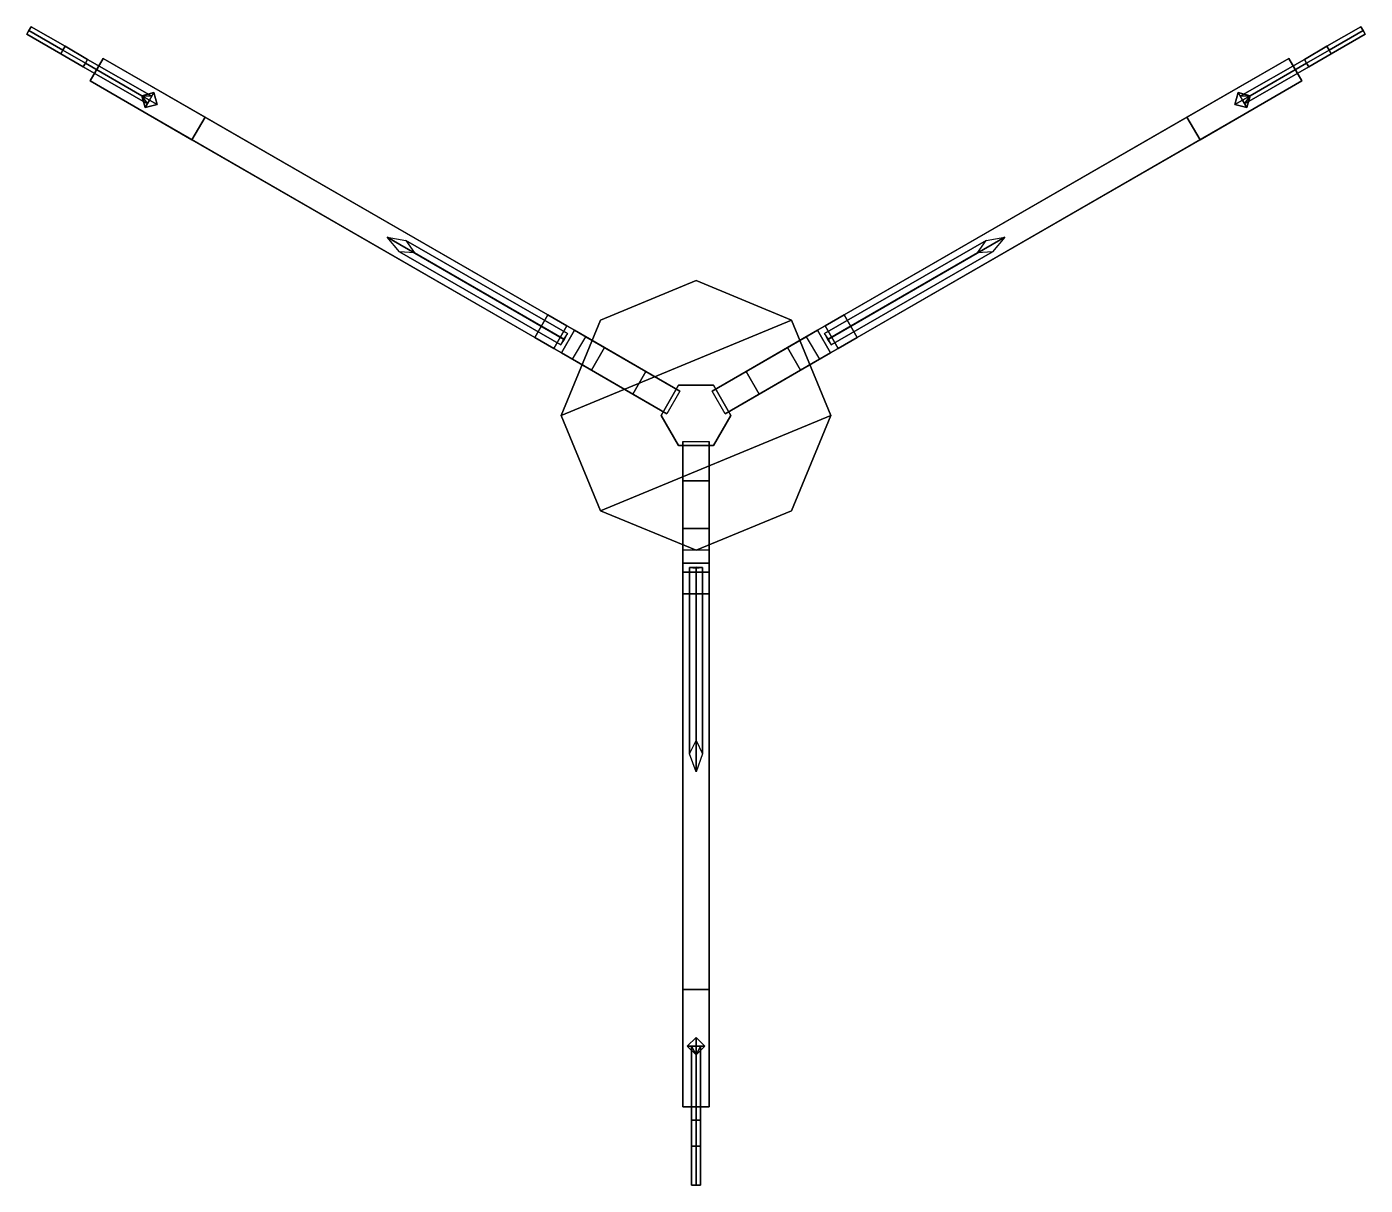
# Model space of a CAD drawing. Extents: x -1.54 to 1.54, y -1.77 to 0.89.
import ezdxf

# ---------------------------------------------------------------- set-up
doc = ezdxf.new("R2010")
doc.units = 0
doc.layers.get('0').update_dxf_attribs({"linetype": 'CONTINUOUS'})

msp = doc.modelspace()

# ---------------------------------------------------------------- linework, layer by layer
for points in [[(-1.5329, 0.885, -0.14), (-1.5279, 0.8937, -0.15), (-1.5329, 0.885, -0.16), (-1.5379, 0.8763, -0.15)], [(-1.4499, 0.8487, -0.15), (-1.4549, 0.84, -0.16), (-1.5329, 0.885, -0.16), (-1.5279, 0.8937, -0.15)], [(-1.4549, 0.84, -0.14), (-1.4499, 0.8487, -0.15), (-1.5279, 0.8937, -0.15), (-1.5329, 0.885, -0.14)], [(1.4549, 0.84, -0.16), (1.4499, 0.8487, -0.15), (1.5279, 0.8937, -0.15), (1.5329, 0.885, -0.16)], [(1.4499, 0.8487, -0.15), (1.4549, 0.84, -0.14), (1.5329, 0.885, -0.14), (1.5279, 0.8937, -0.15)], [(1.5329, 0.885, -0.14), (1.5379, 0.8763, -0.15), (1.5329, 0.885, -0.16), (1.5279, 0.8937, -0.15)], [(-1.4549, 0.84, -0.16), (-1.4599, 0.8313, -0.15), (-1.5379, 0.8763, -0.15), (-1.5329, 0.885, -0.16)], [(-1.4599, 0.8313, -0.15), (-1.4549, 0.84, -0.14), (-1.5329, 0.885, -0.14), (-1.5379, 0.8763, -0.15)], [(1.4599, 0.8313, -0.15), (1.4549, 0.84, -0.16), (1.5329, 0.885, -0.16), (1.5379, 0.8763, -0.15)], [(1.4549, 0.84, -0.14), (1.4599, 0.8313, -0.15), (1.5379, 0.8763, -0.15), (1.5329, 0.885, -0.14)], [(-1.403, 0.81, -0.21), (-1.408, 0.8013, -0.2), (-1.4599, 0.8313, -0.15), (-1.4549, 0.84, -0.16)], [(-1.408, 0.8013, -0.2), (-1.403, 0.81, -0.19), (-1.4549, 0.84, -0.14), (-1.4599, 0.8313, -0.15)], [(-1.398, 0.8187, -0.2), (-1.403, 0.81, -0.21), (-1.4549, 0.84, -0.16), (-1.4499, 0.8487, -0.15)], [(-1.403, 0.81, -0.19), (-1.398, 0.8187, -0.2), (-1.4499, 0.8487, -0.15), (-1.4549, 0.84, -0.14)], [(1.403, 0.81, -0.21), (1.398, 0.8187, -0.2), (1.4499, 0.8487, -0.15), (1.4549, 0.84, -0.16)], [(1.398, 0.8187, -0.2), (1.403, 0.81, -0.19), (1.4549, 0.84, -0.14), (1.4499, 0.8487, -0.15)], [(1.408, 0.8013, -0.2), (1.403, 0.81, -0.21), (1.4549, 0.84, -0.16), (1.4599, 0.8313, -0.15)], [(1.403, 0.81, -0.19), (1.408, 0.8013, -0.2), (1.4599, 0.8313, -0.15), (1.4549, 0.84, -0.14)], [(-1.2731, 0.735, -0.21), (-1.2607, 0.7163, -0.2), (-1.408, 0.8013, -0.2), (-1.403, 0.81, -0.21)], [(-1.2607, 0.7163, -0.2), (-1.2731, 0.735, -0.19), (-1.403, 0.81, -0.19), (-1.408, 0.8013, -0.2)], [(-1.2507, 0.7337, -0.2), (-1.2731, 0.735, -0.21), (-1.403, 0.81, -0.21), (-1.398, 0.8187, -0.2)], [(-1.2731, 0.735, -0.19), (-1.2507, 0.7337, -0.2), (-1.398, 0.8187, -0.2), (-1.403, 0.81, -0.19)], [(-0.3401, 0.231, 0.09), (-1.362, 0.821, -0.19), (-1.392, 0.769, -0.19), (-0.3701, 0.179, 0.09)], [(-1.362, 0.821, -0.19), (-1.1282, 0.686, -0.2), (-1.1582, 0.634, -0.2), (-1.392, 0.769, -0.19)], [(-0.3401, 0.231, -0.01), (-1.1282, 0.686, -0.2), (-1.362, 0.821, -0.19), (-0.3401, 0.231, 0.09)], [(1.362, 0.821, -0.19), (1.1282, 0.686, -0.2), (0.3401, 0.231, -0.01), (0.3401, 0.231, 0.09)], [(0.3701, 0.179, 0.09), (1.392, 0.769, -0.19), (1.362, 0.821, -0.19), (0.3401, 0.231, 0.09)], [(1.392, 0.769, -0.19), (1.1582, 0.634, -0.2), (1.1282, 0.686, -0.2), (1.362, 0.821, -0.19)], [(1.2731, 0.735, -0.21), (1.2507, 0.7337, -0.2), (1.398, 0.8187, -0.2), (1.403, 0.81, -0.21)], [(1.2507, 0.7337, -0.2), (1.2731, 0.735, -0.19), (1.403, 0.81, -0.19), (1.398, 0.8187, -0.2)], [(1.2607, 0.7163, -0.2), (1.2731, 0.735, -0.21), (1.403, 0.81, -0.21), (1.408, 0.8013, -0.2)], [(1.2731, 0.735, -0.19), (1.2607, 0.7163, -0.2), (1.408, 0.8013, -0.2), (1.403, 0.81, -0.19)], [(-1.392, 0.769, -0.19), (-1.1582, 0.634, -0.2), (-0.3701, 0.179, -0.01), (-0.3701, 0.179, 0.09)], [(0.3701, 0.179, -0.01), (1.1582, 0.634, -0.2), (1.392, 0.769, -0.19), (0.3701, 0.179, 0.09)], [(-1.2457, 0.7423, -0.4), (-1.2731, 0.735, -0.4), (-1.2731, 0.735, -0.12), (-1.2457, 0.7423, -0.12)], [(-1.2731, 0.735, -0.4), (-1.2457, 0.7423, -0.4), (-1.2557, 0.725, -0.55)], [(-1.2384, 0.715, -0.12), (-1.2457, 0.7423, -0.12), (-1.2731, 0.735, -0.12), (-1.2657, 0.7077, -0.12)], [(-1.2457, 0.7423, -0.4), (-1.2384, 0.715, -0.4), (-1.2557, 0.725, -0.55)], [(-1.2384, 0.715, -0.4), (-1.2457, 0.7423, -0.4), (-1.2457, 0.7423, -0.12), (-1.2384, 0.715, -0.12)], [(1.2457, 0.7423, -0.4), (1.2384, 0.715, -0.4), (1.2384, 0.715, -0.12), (1.2457, 0.7423, -0.12)], [(1.2384, 0.715, -0.4), (1.2457, 0.7423, -0.4), (1.2557, 0.725, -0.55)], [(1.2384, 0.715, -0.12), (1.2657, 0.7077, -0.12), (1.2731, 0.735, -0.12), (1.2457, 0.7423, -0.12)], [(1.2731, 0.735, -0.4), (1.2457, 0.7423, -0.4), (1.2457, 0.7423, -0.12), (1.2731, 0.735, -0.12)], [(1.2457, 0.7423, -0.4), (1.2731, 0.735, -0.4), (1.2557, 0.725, -0.55)], [(-1.2731, 0.735, -0.4), (-1.2657, 0.7077, -0.4), (-1.2657, 0.7077, -0.12), (-1.2731, 0.735, -0.12)], [(-1.2657, 0.7077, -0.4), (-1.2731, 0.735, -0.4), (-1.2557, 0.725, -0.55)], [(-1.2384, 0.715, -0.4), (-1.2657, 0.7077, -0.4), (-1.2557, 0.725, -0.55)], [(-1.2657, 0.7077, -0.4), (-1.2384, 0.715, -0.4), (-1.2384, 0.715, -0.12), (-1.2657, 0.7077, -0.12)], [(1.2657, 0.7077, -0.4), (1.2384, 0.715, -0.4), (1.2557, 0.725, -0.55)], [(1.2384, 0.715, -0.4), (1.2657, 0.7077, -0.4), (1.2657, 0.7077, -0.12), (1.2384, 0.715, -0.12)], [(1.2731, 0.735, -0.4), (1.2657, 0.7077, -0.4), (1.2557, 0.725, -0.55)], [(1.2657, 0.7077, -0.4), (1.2731, 0.735, -0.4), (1.2731, 0.735, -0.12), (1.2657, 0.7077, -0.12)], [(-0.3701, 0.179, -0.01), (-1.1582, 0.634, -0.2), (-1.1282, 0.686, -0.2), (-0.3401, 0.231, -0.01)], [(0.3401, 0.231, -0.01), (1.1282, 0.686, -0.2), (1.1582, 0.634, -0.2), (0.3701, 0.179, -0.01)], [(-0.3042, 0.1757, -0.1349), (-0.3106, 0.162, -0.12), (-0.6816, 0.3762, -0.0825), (-0.7097, 0.4098, -0.094)], [(-0.2956, 0.188, -0.12), (-0.3042, 0.1757, -0.1349), (-0.7097, 0.4098, -0.094), (-0.6666, 0.4022, -0.0825)], [(-0.302, 0.1743, -0.1051), (-0.2956, 0.188, -0.12), (-0.6666, 0.4022, -0.0825), (-0.6471, 0.3736, -0.0702)], [(0.3042, 0.1757, -0.1349), (0.2956, 0.188, -0.12), (0.6666, 0.4022, -0.0825), (0.7097, 0.4098, -0.094)], [(0.2956, 0.188, -0.12), (0.302, 0.1743, -0.1051), (0.6471, 0.3736, -0.0702), (0.6666, 0.4022, -0.0825)], [(0.3106, 0.162, -0.12), (0.3042, 0.1757, -0.1349), (0.7097, 0.4098, -0.094), (0.6816, 0.3762, -0.0825)], [(-0.3106, 0.162, -0.12), (-0.302, 0.1743, -0.1051), (-0.6471, 0.3736, -0.0702), (-0.6816, 0.3762, -0.0825)], [(0.302, 0.1743, -0.1051), (0.3106, 0.162, -0.12), (0.6816, 0.3762, -0.0825), (0.6471, 0.3736, -0.0702)], [(0, 0.31, 0.02), (-0.2192, 0.2192, 0.02), (-0.31, 0, 0.02), (0.2192, 0.2192, 0.02)], [(0, 0.31, -0.02), (-0.2192, 0.2192, -0.02), (-0.2192, 0.2192, 0.02), (0, 0.31, 0.02)], [(0.2192, 0.2192, -0.02), (0, 0.31, -0.02), (0, 0.31, 0.02), (0.2192, 0.2192, 0.02)], [(-0.3401, 0.231, -0.01), (-0.2794, 0.196, -0.17), (-0.3094, 0.144, -0.17), (-0.3701, 0.179, -0.01)], [(-0.2968, 0.206, 0.09), (-0.3401, 0.231, 0.09), (-0.3701, 0.179, 0.09), (-0.3268, 0.154, 0.09)], [(-0.2794, 0.196, 0.06), (-0.3401, 0.231, -0.01), (-0.3401, 0.231, 0.09), (-0.2968, 0.206, 0.09)], [(-0.2535, 0.181, -0.02), (-0.2794, 0.196, -0.17), (-0.3401, 0.231, -0.01), (-0.2794, 0.196, 0.06)], [(-0.2192, 0.2192, -0.02), (-0.31, 0, -0.02), (-0.31, 0, 0.02), (-0.2192, 0.2192, 0.02)], [(0.2192, 0.2192, 0.02), (-0.31, 0, 0.02), (-0.2192, -0.2192, 0.02), (0.31, 0, 0.02)], [(0.31, 0, -0.02), (0.2192, 0.2192, -0.02), (0.2192, 0.2192, 0.02), (0.31, 0, 0.02)], [(0.3401, 0.231, -0.01), (0.2794, 0.196, -0.17), (0.2535, 0.181, -0.02), (0.2794, 0.196, 0.06)], [(0.3401, 0.231, 0.09), (0.3401, 0.231, -0.01), (0.2794, 0.196, 0.06), (0.2968, 0.206, 0.09)], [(0.3701, 0.179, -0.01), (0.3094, 0.144, -0.17), (0.2794, 0.196, -0.17), (0.3401, 0.231, -0.01)], [(0.3268, 0.154, 0.09), (0.3701, 0.179, 0.09), (0.3401, 0.231, 0.09), (0.2968, 0.206, 0.09)], [(-0.3268, 0.154, 0.09), (-0.3094, 0.144, 0.06), (-0.2794, 0.196, 0.06), (-0.2968, 0.206, 0.09)], [(-0.3094, 0.144, 0.06), (-0.2835, 0.129, -0.02), (-0.2535, 0.181, -0.02), (-0.2794, 0.196, 0.06)], [(-0.2794, 0.196, -0.17), (-0.2102, 0.156, -0.17), (-0.2402, 0.104, -0.17), (-0.3094, 0.144, -0.17)], [(-0.1149, 0.101, -0.1), (-0.2102, 0.156, -0.17), (-0.2794, 0.196, -0.17), (-0.2535, 0.181, -0.02)], [(0.2794, 0.196, -0.17), (0.2102, 0.156, -0.17), (0.1149, 0.101, -0.1), (0.2535, 0.181, -0.02)], [(0.3094, 0.144, -0.17), (0.2402, 0.104, -0.17), (0.2102, 0.156, -0.17), (0.2794, 0.196, -0.17)], [(0.2794, 0.196, 0.06), (0.2535, 0.181, -0.02), (0.2835, 0.129, -0.02), (0.3094, 0.144, 0.06)], [(0.2968, 0.206, 0.09), (0.2794, 0.196, 0.06), (0.3094, 0.144, 0.06), (0.3268, 0.154, 0.09)], [(-0.3701, 0.179, 0.09), (-0.3701, 0.179, -0.01), (-0.3094, 0.144, 0.06), (-0.3268, 0.154, 0.09)], [(-0.3701, 0.179, -0.01), (-0.3094, 0.144, -0.17), (-0.2835, 0.129, -0.02), (-0.3094, 0.144, 0.06)], [(-0.037, 0.056, -0.1), (-0.1149, 0.101, -0.1), (-0.2535, 0.181, -0.02), (-0.037, 0.056, -0.02)], [(-0.1449, 0.049, -0.1), (-0.2402, 0.104, -0.17), (-0.2102, 0.156, -0.17), (-0.1149, 0.101, -0.1)], [(0.2535, 0.181, -0.02), (0.1149, 0.101, -0.1), (0.037, 0.056, -0.1), (0.037, 0.056, -0.02)], [(0.1149, 0.101, -0.1), (0.2102, 0.156, -0.17), (0.2402, 0.104, -0.17), (0.1449, 0.049, -0.1)], [(0.2835, 0.129, -0.02), (0.3094, 0.144, -0.17), (0.3701, 0.179, -0.01), (0.3094, 0.144, 0.06)], [(0.3094, 0.144, 0.06), (0.3701, 0.179, -0.01), (0.3701, 0.179, 0.09), (0.3268, 0.154, 0.09)], [(-0.3094, 0.144, -0.17), (-0.2402, 0.104, -0.17), (-0.1449, 0.049, -0.1), (-0.2835, 0.129, -0.02)], [(-0.2835, 0.129, -0.02), (-0.1449, 0.049, -0.1), (-0.067, 0.004, -0.1), (-0.067, 0.004, -0.02)], [(0.067, 0.004, -0.1), (0.1449, 0.049, -0.1), (0.2835, 0.129, -0.02), (0.067, 0.004, -0.02)], [(0.1449, 0.049, -0.1), (0.2402, 0.104, -0.17), (0.3094, 0.144, -0.17), (0.2835, 0.129, -0.02)], [(-0.067, 0.004, -0.1), (-0.1449, 0.049, -0.1), (-0.1149, 0.101, -0.1), (-0.037, 0.056, -0.1)], [(0.037, 0.056, -0.1), (0.1149, 0.101, -0.1), (0.1449, 0.049, -0.1), (0.067, 0.004, -0.1)], [(-0.04, 0.0693, -0.11), (-0.08, 0, -0.11), (-0.08, 0, -0.02), (-0.04, 0.0693, -0.02)], [(0.04, 0.0693, -0.11), (-0.04, 0.0693, -0.11), (-0.04, 0.0693, -0.02), (0.04, 0.0693, -0.02)], [(0.08, 0, -0.11), (0.04, 0.0693, -0.11), (0.04, 0.0693, -0.02), (0.08, 0, -0.02)], [(-0.31, 0, -0.02), (-0.2192, -0.2192, -0.02), (-0.2192, -0.2192, 0.02), (-0.31, 0, 0.02)], [(0.31, 0, 0.02), (-0.2192, -0.2192, 0.02), (0, -0.31, 0.02), (0.2192, -0.2192, 0.02)], [(-0.08, 0, -0.11), (-0.04, -0.0693, -0.11), (-0.04, -0.0693, -0.02), (-0.08, 0, -0.02)], [(0.04, -0.0693, -0.11), (0.08, 0, -0.11), (0.08, 0, -0.02), (0.04, -0.0693, -0.02)], [(0.2192, -0.2192, -0.02), (0.31, 0, -0.02), (0.31, 0, 0.02), (0.2192, -0.2192, 0.02)], [(-0.03, -0.06, -0.1), (-0.03, -0.15, -0.1), (-0.03, -0.31, -0.02), (-0.03, -0.06, -0.02)], [(0.03, -0.06, -0.1), (0.03, -0.15, -0.1), (-0.03, -0.15, -0.1), (-0.03, -0.06, -0.1)], [(0.03, -0.31, -0.02), (0.03, -0.15, -0.1), (0.03, -0.06, -0.1), (0.03, -0.06, -0.02)], [(-0.04, -0.0693, -0.11), (0.04, -0.0693, -0.11), (0.04, -0.0693, -0.02), (-0.04, -0.0693, -0.02)], [(-0.03, -0.15, -0.1), (-0.03, -0.26, -0.17), (-0.03, -0.34, -0.17), (-0.03, -0.31, -0.02)], [(0.03, -0.15, -0.1), (0.03, -0.26, -0.17), (-0.03, -0.26, -0.17), (-0.03, -0.15, -0.1)], [(0.03, -0.34, -0.17), (0.03, -0.26, -0.17), (0.03, -0.15, -0.1), (0.03, -0.31, -0.02)], [(-0.2192, -0.2192, -0.02), (0, -0.31, -0.02), (0, -0.31, 0.02), (-0.2192, -0.2192, 0.02)], [(0, -0.31, -0.02), (0.2192, -0.2192, -0.02), (0.2192, -0.2192, 0.02), (0, -0.31, 0.02)], [(-0.03, -0.34, -0.17), (-0.03, -0.26, -0.17), (0.03, -0.26, -0.17), (0.03, -0.34, -0.17)], [(-0.03, -0.31, -0.02), (-0.03, -0.34, -0.17), (-0.03, -0.41, -0.01), (-0.03, -0.34, 0.06)], [(0.03, -0.34, 0.06), (0.03, -0.31, -0.02), (-0.03, -0.31, -0.02), (-0.03, -0.34, 0.06)], [(0.03, -0.41, -0.01), (0.03, -0.34, -0.17), (0.03, -0.31, -0.02), (0.03, -0.34, 0.06)], [(-0.03, -0.41, -0.01), (-0.03, -0.34, -0.17), (0.03, -0.34, -0.17), (0.03, -0.41, -0.01)], [(-0.03, -0.34, 0.06), (-0.03, -0.41, -0.01), (-0.03, -0.41, 0.09), (-0.03, -0.36, 0.09)], [(0.03, -0.36, 0.09), (0.03, -0.34, 0.06), (-0.03, -0.34, 0.06), (-0.03, -0.36, 0.09)], [(-0.03, -0.36, 0.09), (-0.03, -0.41, 0.09), (0.03, -0.41, 0.09), (0.03, -0.36, 0.09)], [(0, -0.3487, -0.1051), (-0.015, -0.35, -0.12), (-0.015, -0.7784, -0.0825), (0, -0.7472, -0.0702)], [(-0.015, -0.35, -0.12), (0, -0.3513, -0.1349), (0, -0.8195, -0.094), (-0.015, -0.7784, -0.0825)], [(0.015, -0.35, -0.12), (0, -0.3487, -0.1051), (0, -0.7472, -0.0702), (0.015, -0.7784, -0.0825)], [(0, -0.3513, -0.1349), (0.015, -0.35, -0.12), (0.015, -0.7784, -0.0825), (0, -0.8195, -0.094)], [(0.03, -0.41, 0.09), (0.03, -0.41, -0.01), (0.03, -0.34, 0.06), (0.03, -0.36, 0.09)], [(-0.03, -0.41, -0.01), (-0.03, -1.32, -0.2), (-0.03, -1.59, -0.19), (-0.03, -0.41, 0.09)], [(0.03, -0.41, -0.01), (0.03, -1.32, -0.2), (-0.03, -1.32, -0.2), (-0.03, -0.41, -0.01)], [(-0.03, -0.41, 0.09), (-0.03, -1.59, -0.19), (0.03, -1.59, -0.19), (0.03, -0.41, 0.09)], [(0.03, -1.59, -0.19), (0.03, -1.32, -0.2), (0.03, -0.41, -0.01), (0.03, -0.41, 0.09)], [(-0.03, -1.59, -0.19), (-0.03, -1.32, -0.2), (0.03, -1.32, -0.2), (0.03, -1.59, -0.19)], [(0, -1.43, -0.4), (-0.02, -1.45, -0.4), (-0.02, -1.45, -0.12), (0, -1.43, -0.12)], [(-0.02, -1.45, -0.4), (0, -1.43, -0.4), (0, -1.45, -0.55)], [(0, -1.43, -0.12), (-0.02, -1.45, -0.12), (0, -1.47, -0.12), (0.02, -1.45, -0.12)], [(0.02, -1.45, -0.4), (0, -1.43, -0.4), (0, -1.43, -0.12), (0.02, -1.45, -0.12)], [(0, -1.43, -0.4), (0.02, -1.45, -0.4), (0, -1.45, -0.55)], [(-0.02, -1.45, -0.4), (0, -1.47, -0.4), (0, -1.47, -0.12), (-0.02, -1.45, -0.12)], [(0, -1.47, -0.4), (-0.02, -1.45, -0.4), (0, -1.45, -0.55)], [(0, -1.47, -0.19), (-0.01, -1.45, -0.2), (-0.01, -1.62, -0.2), (0, -1.62, -0.19)], [(-0.01, -1.45, -0.2), (0, -1.47, -0.21), (0, -1.62, -0.21), (-0.01, -1.62, -0.2)], [(0, -1.47, -0.4), (0.02, -1.45, -0.4), (0.02, -1.45, -0.12), (0, -1.47, -0.12)], [(0.02, -1.45, -0.4), (0, -1.47, -0.4), (0, -1.45, -0.55)], [(0.01, -1.45, -0.2), (0, -1.47, -0.19), (0, -1.62, -0.19), (0.01, -1.62, -0.2)], [(0, -1.47, -0.21), (0.01, -1.45, -0.2), (0.01, -1.62, -0.2), (0, -1.62, -0.21)], [(0, -1.62, -0.19), (-0.01, -1.62, -0.2), (-0.01, -1.68, -0.15), (0, -1.68, -0.14)], [(-0.01, -1.62, -0.2), (0, -1.62, -0.21), (0, -1.68, -0.16), (-0.01, -1.68, -0.15)], [(0.01, -1.62, -0.2), (0, -1.62, -0.19), (0, -1.68, -0.14), (0.01, -1.68, -0.15)], [(0, -1.62, -0.21), (0.01, -1.62, -0.2), (0.01, -1.68, -0.15), (0, -1.68, -0.16)], [(0, -1.68, -0.14), (-0.01, -1.68, -0.15), (-0.01, -1.77, -0.15), (0, -1.77, -0.14)], [(-0.01, -1.68, -0.15), (0, -1.68, -0.16), (0, -1.77, -0.16), (-0.01, -1.77, -0.15)], [(0.01, -1.68, -0.15), (0, -1.68, -0.14), (0, -1.77, -0.14), (0.01, -1.77, -0.15)], [(0, -1.68, -0.16), (0.01, -1.68, -0.15), (0.01, -1.77, -0.15), (0, -1.77, -0.16)], [(0, -1.77, -0.14), (-0.01, -1.77, -0.15), (0, -1.77, -0.16), (0.01, -1.77, -0.15)]]:
    msp.add_3dface(points)

doc.saveas('drawing.dxf')
